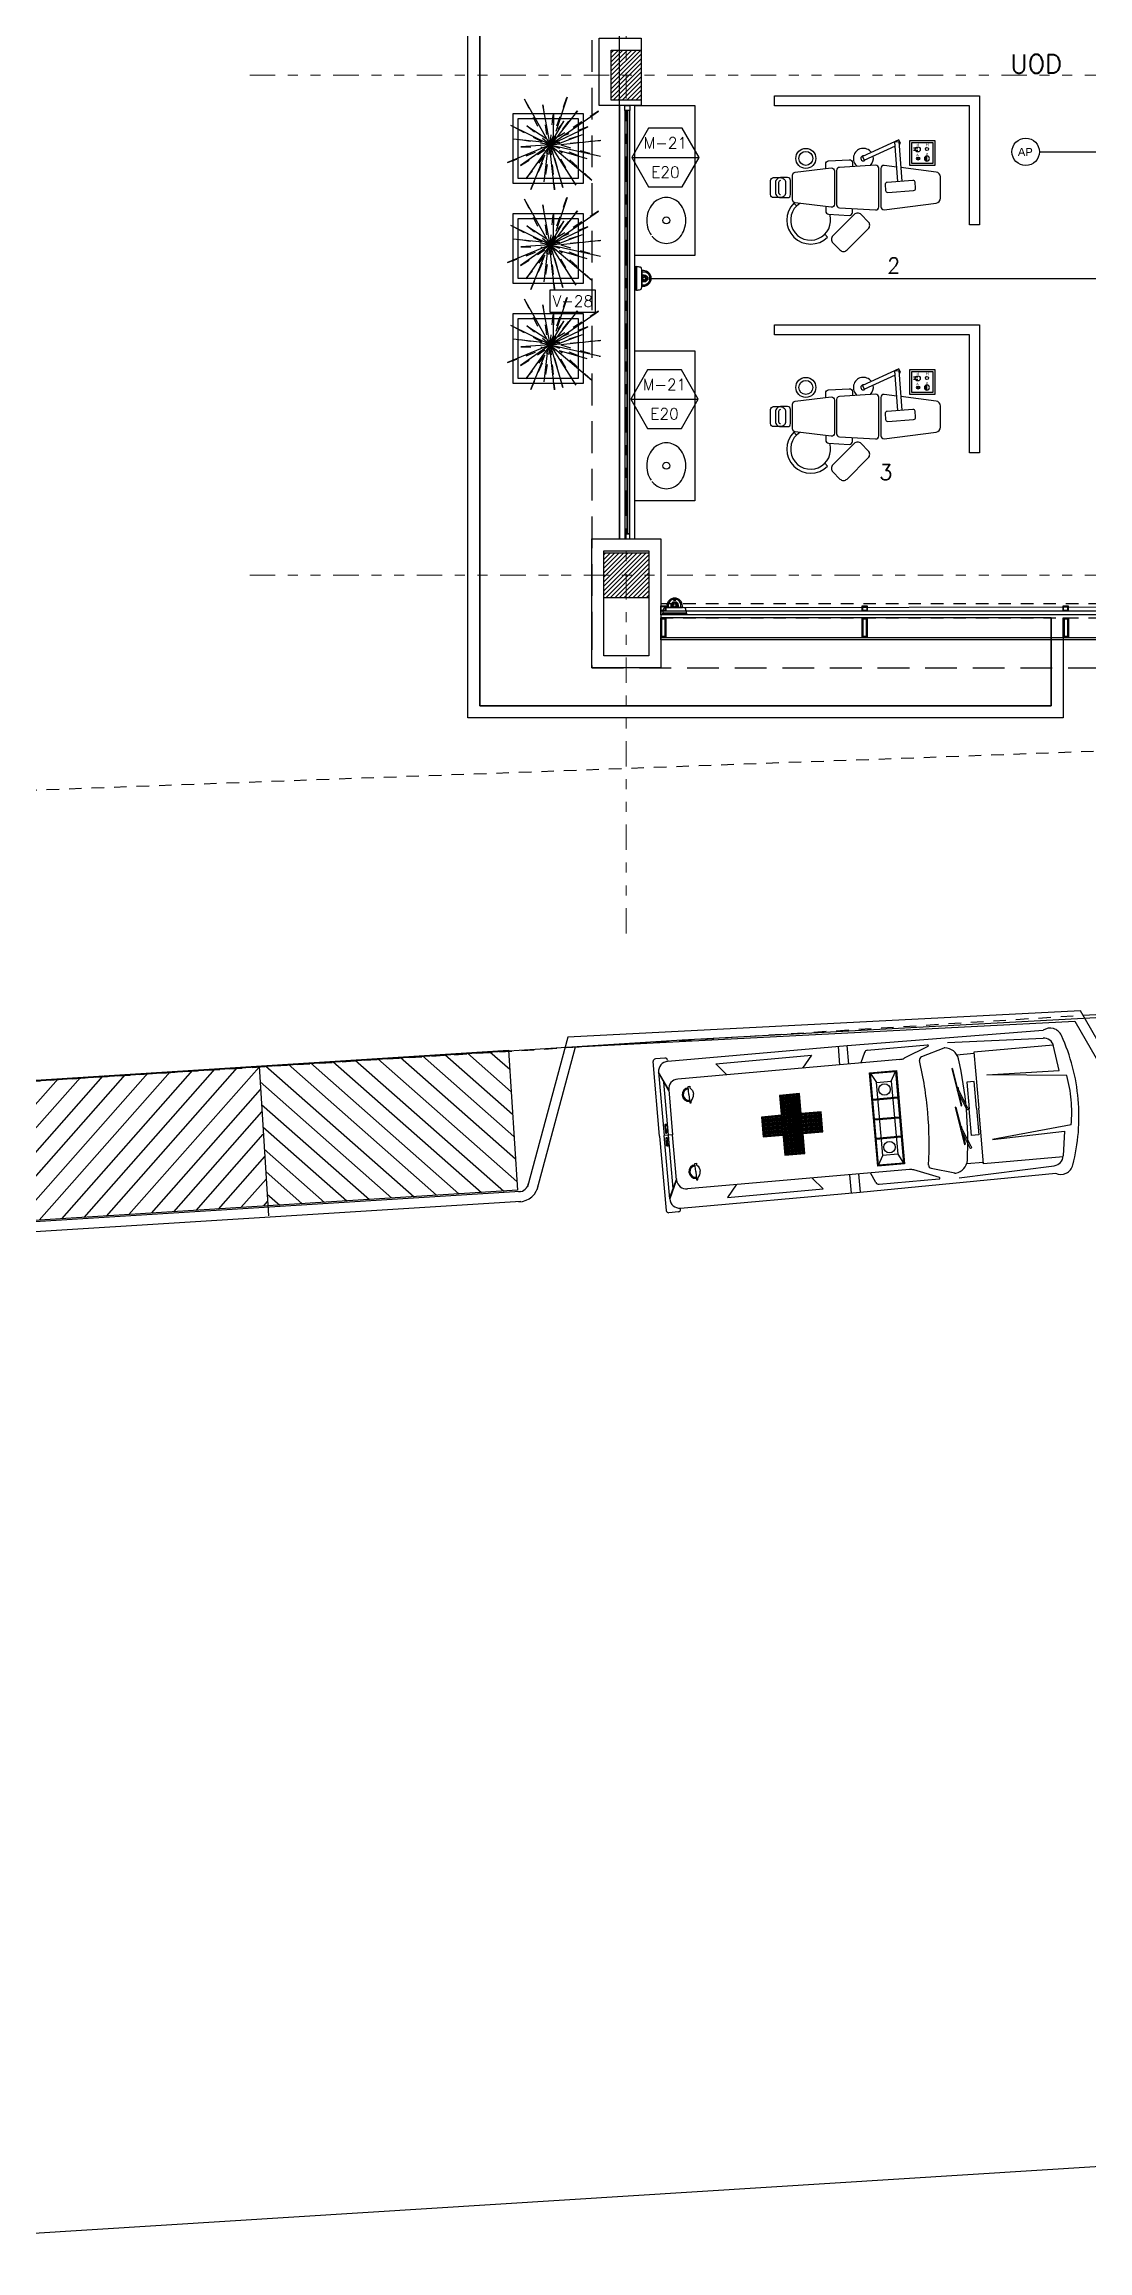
# Model space of a CAD drawing. Header units: millimetres. Extents: x 2056 to 4470, y 1400 to 3101.
# Drawn here: x 2227.92 to 2238.36, y 1501.06 to 1523.13 of the extents above; entities that cross this region are included whole.
import ezdxf
from ezdxf.enums import TextEntityAlignment as Align

# ---------------------------------------------------------------- set-up
doc = ezdxf.new("R2010")
doc.units = ezdxf.units.MM
for name, pattern in [('DIVIDE', [31.75, 12.7, -6.35, 0, -6.35, 0, -6.35]), ('DOT', [0.25, 0, -0.25]), ('HIDDEN', [9.525, 6.35, -3.175]), ('HIDDEN2', [0.1875, 0.125, -0.0625])]:
    doc.linetypes.add(name, pattern=pattern)
for name, color, linetype in [('0-PROYECCION', 8, 'HIDDEN2'), ('A-252', 252, 'Continuous'), ('A-253', 253, 'Continuous'), ('A-ANNO-DIMS-GRID', 195, 'Continuous'), ('A-ANNO-FURN', 124, 'Continuous'), ('A-ANNO-GLAZ', 124, 'Continuous'), ('A-ANNO-TEXT', 190, 'Continuous'), ('A-COLS', 6, 'Continuous'), ('A-COLS-HTCH', 8, 'Continuous'), ('A-FLOR', 8, 'Continuous'), ('A-FURN', 252, 'Continuous'), ('A-GRID-COLS', 75, 'DIVIDE'), ('A-HTCH', 35, 'Continuous'), ('A-LDSP-TURF', 75, 'Continuous'), ('A-PROY', 15, 'HIDDEN'), ('A-WALL-SILL', 205, 'Continuous'), ('AreasTrabajo', 90, 'Continuous'), ('Cableado', 134, 'Continuous'), ('Camara', 11, 'Continuous')]:
    doc.layers.add(name, color=color, linetype=linetype)
doc.layers.add('A-WALL', color=16, linetype='Continuous', lineweight=30)
doc.styles.add('NUEVO', font='SIMPLEX')
doc.styles.add('ROMANS', font='romans')
doc.styles.get("Standard").update_dxf_attribs({"font": 'arial.ttf'})

# ---------------------------------------------------------------- blocks, each defined once
blk = doc.blocks.new('odonto-p')
h = blk.add_hatch(color=256)
edge = h.paths.add_edge_path()
edge.add_arc((0.136, -0.29), 0.0254, 270, 450)
edge.add_line((0.136, -0.264), (0.136, -0.315))
for p, q in [((0.228, -0.371), (0.272, -0.371)), ((0.228, -0.393), (0.272, -0.393)), ((0.414, -0.434), (0.4, -0.441))]:
    blk.add_line(p, q)
for points in [[(0.723, 0.412, 0.414214), (0.723, 0.341), (0.794, 0.27, 0.414214), (0.864, 0.27), (1.077, 0.482, 0.414214), (1.077, 0.553), (1.006, 0.624, 0.414214), (0.935, 0.624)], [(1.04, -0.172), (1.04, 0.172, 0.397363), (1.012, 0.202), (0.65, 0.223, 0.431267), (0.618, 0.193), (0.618, -0.193, 0.431267), (0.65, -0.223), (1.012, -0.202, 0.397363)], [(0.554, -0.031), (0.549, 0.029, 0.414214), (0.528, 0.048), (0.269, 0.028, 0.414214), (0.25, 0.007), (0.255, -0.053, 0.414214), (0.276, -0.072), (0.535, -0.052, 0.414214)], [(1.454, -0.153), (1.094, -0.196, -0.44936), (1.06, -0.166), (1.06, 0.166, -0.44936), (1.094, 0.196), (1.454, 0.153, -0.379919), (1.48, 0.123), (1.48, -0.123, -0.379919)], [(1.6, 0.1), (1.53, 0.1, 0.414214), (1.5, 0.07), (1.5, -0.07, 0.414214), (1.53, -0.1), (1.6, -0.1, 0.414214), (1.65, -0.05), (1.65, 0.05, 0.414214)], [(1.6, 0.1), (1.67, 0.1, -0.414214), (1.7, 0.07), (1.7, -0.07, -0.414214), (1.67, -0.1), (1.6, -0.1, -0.414214), (1.55, -0.05), (1.55, 0.05, -0.414214)], [(0.136, -0.315, 1), (0.136, -0.264)]]:
    blk.add_lwpolyline(points, format="xyb", close=True)
for points in [[(1.44, 0.184), (1.468, 0.156, 1), (1.129, 0.495), (1.157, 0.467)], [(0.437, -0.205), (0.565, -0.221, 0.451216), (0.598, -0.191), (0.598, 0.191, 0.451216), (0.565, 0.221), (0.044, 0.155, 0.378154), (0, 0.106), (0, -0.106, 0.378154), (0.044, -0.155), (0.396, -0.2)], [(1.148, 0.19), (1.148, 0.236, 0.397363), (1.12, 0.266), (0.913, 0.278, 0.431267), (0.882, 0.248), (0.882, 0.21)], [(1.6, -0.07, 0.414214), (1.62, -0.05), (1.62, 0.05, 0.414214), (1.6, 0.07, 0.414214)], [(1.148, -0.19), (1.148, -0.236, -0.397363), (1.12, -0.266), (0.913, -0.278, -0.431267), (0.882, -0.248), (0.882, -0.21)]]:
    blk.add_lwpolyline(points, format="xyb")
for points in [[(0.056, -0.22), (0.306, -0.22), (0.306, -0.47), (0.056, -0.47)], [(0.076, -0.24), (0.286, -0.24), (0.286, -0.45), (0.076, -0.45)], [(0.224, -0.275), (0.211, -0.297), (0.237, -0.297)]]:
    blk.add_lwpolyline(points, close=True)
for points in [[(0.426, -0.06), (0.456, -0.459), (0.416, -0.462), (0.386, -0.063)], [(0.4, -0.441), (0.417, -0.477), (0.78, -0.31), (0.764, -0.274), (0.452, -0.417)]]:
    blk.add_lwpolyline(points)
for centre, radius in [((1.347, -0.292), 0.1), ((0.136, -0.386), 0.015), ((0.228, -0.382), 0.0254), ((0.224, -0.29), 0.015), ((1.347, -0.292), 0.07)]:
    blk.add_circle(centre, radius)
for centre, radius, start, end in [((1.299, 0.326), 0.2, 303.264, 197.152), ((0.772, -0.292), 0.1, 134.245, 193.1331), ((0.772, -0.292), 0.1, 216.2071, 52.3867), ((0.136, -0.29), 0.0254, 90, 270), ((0.772, -0.292), 0.025, 257.8002, 151.54)]:
    blk.add_arc(centre, radius, start, end)
at = {"text_generation_flag": 4}
for s, p in [('S', (0.122, -0.318)), ('H', (0.12, -0.414)), ('A', (0.218, -0.311)), ('E', (0.216, -0.417))]:
    blk.add_text(s, height=0.028, rotation=360, dxfattribs=at).set_placement(p)
blk = doc.blocks.new('PAPIRO')
at = {"color": 0, "linetype": 'DOT', "ltscale": 0.005}
for p, q in [((-0.1238, 0.1714), (-0.0286, 0.0286)), ((0, 0), (-0.0191, 0.181)), ((0, 0.0381), (0.0381, 0.181)), ((0, 0), (-0.1238, 0.0952)), ((-0.0667, 0.1334), (-0.0299, 0.0414)), ((0, 0), (-0.0381, 0.1143)), ((0, 0), (0.0476, 0.1334)), ((0.1429, 0.0952), (0.019, 0.019)), ((0.1238, 0.1524), (0.0211, 0.0337)), ((0, 0), (-0.1715, 0.0572)), ((0, 0), (-0.1143, 0.0095)), ((-0.0857, 0.0476), (-0.0476, 0.019)), ((0, 0), (-0.0667, -0.0857)), ((0, 0), (-0.0191, -0.1334)), ((0, 0), (0.1619, 0.019)), ((0, 0), (0.1334, -0.0191)), ((0, 0), (0.1619, -0.0667)), ((0.1524, 0.0476), (0.019, 0.0095)), ((-0.1619, -0.0952), (-0.032, -0.0303)), ((-0.1429, -0.0286), (-0.0207, -0.0122)), ((-0.0095, -0.0286), (-0.0667, -0.1429)), ((0.0095, -0.1048), (0.0095, -0.0286)), ((0.0762, -0.1048), (0.019, -0.0191)), ((0.0667, -0.1524), (0.019, -0.0286)), ((0.0381, -0.0191), (0.1238, -0.0857))]:
    blk.add_line(p, q, dxfattribs=at)
at = {"color": 0, "ltscale": 0.005}
for p, q in [((0, 0), (-0.1238, 0.1714)), ((-0.0191, 0.181), (0, 0.0381)), ((0, 0), (0.0381, 0.181)), ((-0.1238, 0.0952), (-0.0095, 0.0095)), ((0, 0), (-0.0667, 0.1334)), ((-0.0381, 0.1143), (-0.0027, 0.0259)), ((0, 0), (0.1238, 0.1524)), ((0, 0), (0.1429, 0.0952)), ((0.0476, 0.1334), (0.0211, 0.0337)), ((-0.1715, 0.0572), (-0.0476, 0.019)), ((0, 0), (-0.1619, -0.0952)), ((0, 0), (-0.1429, -0.0286)), ((-0.1143, 0.0095), (-0.0286, 0.0095)), ((0, 0), (-0.0857, 0.0476)), ((0, 0), (-0.0667, -0.1429)), ((0, 0), (0.1524, 0.0476)), ((0, 0), (0.1238, -0.0857)), ((0, 0), (0.0762, -0.1048)), ((0, 0), (0.0095, -0.1048)), ((0, 0), (0.0667, -0.1524)), ((0.1619, 0.019), (0.019, 0)), ((-0.0667, -0.0857), (-0.0207, -0.0122)), ((-0.0191, -0.1334), (-0.0095, -0.0286)), ((0.1334, -0.0191), (0.0286, -0.0095)), ((0.1619, -0.0667), (0.0381, -0.0191))]:
    blk.add_line(p, q, dxfattribs=at)
blk = doc.blocks.new('#MUEBLE-#PLANO')
blk.add_line((-0.0045, 0), (0.0045, 0))
at = {"color": 8}
blk.add_lwpolyline([(-0.0045, 0), (-0.00225, -0.0039), (0.00225, -0.0039), (0.0045, 0), (0.00225, 0.0039), (-0.00225, 0.0039)], close=True, dxfattribs=at)
at = {"style": 'NUEVO', "flags": 4}
for tag, p in [('M', (0, 0.00195)), ('PLANO', (0, -0.00195))]:
    blk.add_attdef(tag, text='', height=0.0015, dxfattribs=at).set_placement(p, align=Align.MIDDLE)
blk = doc.blocks.new('PERSIANA PPAL')
for points, elevation in [([(-14.695, -0.195), (-14.695, 0), (-14.645, 0), (-14.645, -0.195)], -0.229), ([(-4.661, -0.195), (-4.661, 0), (-4.611, 0), (-4.611, -0.195)], -0.458), ([(-14.685, -0.185), (-14.685, -0.01), (-14.655, -0.01), (-14.655, -0.185)], -0.229), ([(-4.651, -0.185), (-4.651, -0.01), (-4.621, -0.01), (-4.621, -0.185)], -0.458)]:
    blk.add_lwpolyline(points, close=True, dxfattribs=dict(elevation=elevation))
for points in [[(-9.701, -0.195), (-9.701, 0), (-9.651, 0), (-9.651, -0.195)], [(-7.181, -0.195), (-7.181, 0), (-7.131, 0), (-7.131, -0.195)], [(-2.141, -0.195), (-2.141, 0), (-2.091, 0), (-2.091, -0.195)], [(-0.05, -0.195), (-0.05, 0), (0, 0), (0, -0.195)], [(-14.695, -0.22), (-14.695, -0.195), (0, -0.195), (0, -0.22)], [(-12.195, -0.195), (-12.195, 0), (-12.145, 0), (-12.145, -0.195)], [(-12.185, -0.185), (-12.185, -0.01), (-12.155, -0.01), (-12.155, -0.185)], [(-9.691, -0.185), (-9.691, -0.01), (-9.661, -0.01), (-9.661, -0.185)], [(-7.171, -0.185), (-7.171, -0.01), (-7.141, -0.01), (-7.141, -0.185)], [(-2.131, -0.185), (-2.131, -0.01), (-2.101, -0.01), (-2.101, -0.185)], [(-0.04, -0.185), (-0.04, -0.01), (-0.01, -0.01), (-0.01, -0.185)]]:
    blk.add_lwpolyline(points, close=True)
blk = doc.blocks.new('V')
blk.add_lwpolyline([(-0.003, -0.003), (-0.003, 0), (0.003, 0), (0.003, -0.003)], close=True)
at = {"style": 'NUEVO', "flags": 4}
blk.add_attdef('VEN', text='', height=0.0015, dxfattribs=at).set_placement((0, -0.0015), align=Align.MIDDLE)
blk = doc.blocks.new('AMBULANCIA')
h = blk.add_hatch()
h.set_pattern_fill('ANSI31', color=256, scale=0.1, angle=45, style=0)
h.set_pattern_definition([(270, (572.591538, -16.726503), (-0.0125, -9e-17), [])])
h.paths.add_polyline_path([(90.098, 88.053), (90.298, 88.053), (90.298, 87.853), (90.498, 87.853), (90.498, 88.053), (90.698, 88.053), (90.698, 88.253), (90.498, 88.253), (90.498, 88.453), (90.298, 88.453), (90.298, 88.253), (90.098, 88.253)])
at = {"linetype": 'Continuous'}
for p, q in [((89.188, 88.925), (89.093, 88.925)), ((89.068, 88.153), (89.068, 88.9)), ((89.113, 88.79), (89.113, 88.153)), ((89.213, 88.89), (91.015, 88.89)), ((91.527, 88.705), (89.298, 88.705)), ((89.689, 88.824), (90.651, 88.824)), ((89.789, 88.705), (89.689, 88.824)), ((90.651, 88.824), (90.551, 88.705)), ((90.926, 88.705), (90.926, 88.89)), ((91.015, 88.89), (92.98, 88.871)), ((91.016, 88.705), (91.016, 88.89)), ((91.182, 88.807), (91.136, 88.705)), ((91.211, 88.826), (91.815, 88.826)), ((91.818, 88.81), (91.571, 88.714)), ((91.974, 88.781), (91.744, 88.712)), ((92.015, 88.832), (92.972, 88.794)), ((92.27, 88.714), (92.27, 88.153)), ((93.068, 88.714), (92.27, 88.714)), ((93.104, 88.458), (93.07, 88.705)), ((89.198, 88.605), (89.198, 88.153)), ((92.27, 88.7), (92.1, 88.7)), ((92.176, 88.422), (92.176, 88.153)), ((92.248, 88.422), (92.176, 88.422)), ((92.248, 88.153), (92.248, 88.422)), ((92.379, 88.477), (93.104, 88.458)), ((93.175, 88.401), (92.379, 88.477)), ((89.068, 88.153), (89.068, 87.406)), ((89.198, 88.153), (89.113, 88.153)), ((89.113, 87.517), (89.113, 88.153)), ((89.198, 87.701), (89.198, 88.153)), ((92.176, 87.885), (92.176, 88.153)), ((92.248, 88.153), (92.248, 87.885)), ((92.27, 87.592), (92.27, 88.153)), ((92.248, 87.885), (92.176, 87.885)), ((93.175, 87.906), (92.379, 87.829)), ((92.379, 87.829), (93.104, 87.849)), ((93.104, 87.849), (93.07, 87.602)), ((91.527, 87.601), (89.298, 87.601)), ((89.789, 87.601), (89.689, 87.483)), ((90.651, 87.483), (90.551, 87.601)), ((90.926, 87.601), (90.926, 87.417)), ((91.016, 87.601), (91.016, 87.417)), ((91.182, 87.5), (91.136, 87.601)), ((92.27, 87.607), (92.1, 87.607)), ((89.188, 87.381), (89.093, 87.381)), ((89.213, 87.417), (91.015, 87.417)), ((89.689, 87.483), (90.651, 87.483)), ((91.015, 87.417), (92.98, 87.436)), ((91.211, 87.481), (91.815, 87.481)), ((91.818, 87.497), (91.571, 87.593)), ((91.974, 87.526), (91.744, 87.594)), ((92.015, 87.475), (92.972, 87.513)), ((93.068, 87.592), (92.27, 87.592))]:
    blk.add_line(p, q, dxfattribs=at)
for p, q in [((89.198, 88.605), (89.113, 88.79)), ((89.198, 88.595), (89.113, 88.78)), ((89.213, 88.9), (89.213, 88.89)), ((89.156, 88.153), (89.156, 88.687)), ((91.223, 88.59), (91.273, 88.497)), ((91.423, 88.497), (91.473, 88.59)), ((91.473, 88.332), (91.223, 88.332)), ((91.473, 88.322), (91.223, 88.322)), ((89.156, 87.619), (89.156, 88.153)), ((91.473, 88.132), (91.223, 88.132)), ((91.473, 88.122), (91.223, 88.122)), ((91.473, 87.939), (91.223, 87.939)), ((91.473, 87.929), (91.223, 87.929)), ((89.198, 87.711), (89.113, 87.527)), ((89.198, 87.701), (89.113, 87.517)), ((91.223, 87.671), (91.273, 87.764)), ((91.423, 87.764), (91.473, 87.671)), ((89.213, 87.406), (89.213, 87.417))]:
    blk.add_line(p, q)
for points in [[(89.396, 88.54), (89.396, 88.622), (89.411, 88.622), (89.411, 88.606, -0.219494), (89.441, 88.54, -572.771535)], [(89.396, 88.54), (89.396, 88.457), (89.411, 88.457), (89.411, 88.474, 0.219494), (89.441, 88.54, 572.771535)], [(92.16, 88.166), (92.084, 88.354), (92.086, 88.371), (92.079, 88.373), (92.075, 88.363), (92.071, 88.348), (92.148, 88.153, 1.523311), (92.16, 88.166, -1.237643)], [(89.396, 87.767), (89.396, 87.849), (89.411, 87.849), (89.411, 87.832, -0.219494), (89.441, 87.767, -572.771535)], [(92.16, 87.777), (92.084, 87.965), (92.086, 87.982), (92.079, 87.985), (92.075, 87.974), (92.071, 87.959), (92.148, 87.765, 1.523311), (92.16, 87.777, -1.237643)], [(89.396, 87.767), (89.396, 87.684), (89.411, 87.684), (89.411, 87.701, 0.219494), (89.441, 87.767, 572.771535)]]:
    blk.add_lwpolyline(points, format="xyb")
for points in [[(91.213, 88.6), (91.213, 88.6), (91.483, 88.6), (91.483, 88.6), (91.483, 87.661), (91.213, 87.661)], [(91.223, 88.59), (91.223, 88.59), (91.473, 88.59), (91.473, 88.59), (91.473, 87.671), (91.223, 87.671)], [(91.273, 88.497), (91.273, 88.497), (91.423, 88.497), (91.423, 88.497), (91.423, 87.764), (91.273, 87.764)], [(90.298, 87.853), (90.498, 87.853), (90.498, 88.053), (90.698, 88.053), (90.698, 88.253), (90.498, 88.253), (90.498, 88.453), (90.298, 88.453), (90.298, 88.253), (90.098, 88.253), (90.098, 88.053), (90.298, 88.053)]]:
    blk.add_lwpolyline(points, close=True)
for points in [[(92.078, 88.37), (92.045, 88.564), (92.036, 88.571), (92.096, 88.188), (92.106, 88.197), (92.09, 88.299)], [(92.078, 87.981), (92.045, 88.175), (92.036, 88.182), (92.096, 87.799), (92.106, 87.809), (92.09, 87.91)]]:
    blk.add_lwpolyline(points)
for points in [[(89.139, 88.208), (89.148, 88.208), (89.148, 88.181), (89.142, 88.181), (89.142, 88.202), (89.139, 88.202), (89.139, 88.205), (89.139, 88.249), (89.139, 88.252), (89.147, 88.252), (89.147, 88.257, 0.414214), (89.142, 88.262), (89.134, 88.262, 0.433706), (89.13, 88.243), (89.13, 88.244), (89.13, 88.18, 0.414214), (89.135, 88.175), (89.139, 88.175), (89.142, 88.181)], [(89.139, 88.098), (89.148, 88.098), (89.148, 88.126), (89.142, 88.126), (89.142, 88.105), (89.139, 88.105), (89.139, 88.102), (89.139, 88.058), (89.139, 88.055), (89.147, 88.055), (89.147, 88.05, -0.414214), (89.142, 88.045), (89.134, 88.045, -0.433706), (89.13, 88.064), (89.13, 88.062), (89.13, 88.126, -0.414214), (89.135, 88.131), (89.139, 88.131), (89.142, 88.126)]]:
    blk.add_lwpolyline(points, format="xyb", dxfattribs=at)
for centre in [(91.348, 88.42), (91.348, 87.841)]:
    blk.add_circle(centre, 0.0574)
for centre, radius, start, end in [((89.093, 88.9), 0.025, 90, 180), ((89.213, 88.79), 0.1, 90, 180), ((89.298, 88.605), 0.1, 90, 180), ((91.211, 88.794), 0.0318, 90, 155.7345), ((91.527, 88.825), 0.119, 270, 291.2907), ((91.753, 88.682), 0.0318, 106.5243, 188.0963), ((91.815, 88.818), 0.00819, 291.2907, 90), ((91.983, 88.75), 0.0318, 84.6877, 106.5243), ((91.973, 88.642), 0.14, 7.996, 84.6877), ((92.968, 88.691), 0.103, 7.9182, 87.73), ((93.04, 88.762), 0.125, 19.2533, 118.9117), ((91.299, 88.153), 1.97, 0, 19.2533), ((88.037, 88.153), 3.722, 0, 8.0963), ((88.491, 88.153), 3.656, 0, 7.996), ((91.881, 88.153), 1.318, 0, 10.8313), ((88.037, 88.153), 3.722, 351.9037, 0), ((88.491, 88.153), 3.656, 352.004, 0), ((91.299, 88.153), 1.97, 340.7467, 0), ((91.881, 88.153), 1.318, 349.1687, 0), ((89.298, 87.701), 0.1, 180, 270), ((91.527, 87.482), 0.119, 68.7093, 90), ((91.753, 87.625), 0.0318, 171.9037, 253.4757), ((91.973, 87.664), 0.14, 275.3124, 352.004), ((92.968, 87.616), 0.103, 272.27, 352.0818), ((89.093, 87.406), 0.025, 180, 269.9999), ((89.213, 87.517), 0.1, 180, 270), ((91.211, 87.513), 0.0318, 204.2655, 270), ((91.815, 87.489), 0.00819, 270, 68.7093), ((91.983, 87.557), 0.0318, 253.4757, 275.3124), ((93.04, 87.545), 0.125, 241.0883, 340.7467)]:
    blk.add_arc(centre, radius, start, end, dxfattribs=at)
for centre, radius, start, end in [((89.188, 88.9), 0.025, 0, 90), ((89.396, 88.54), 0.0675, 90, 270), ((89.396, 88.54), 0.0575, 90, 270), ((89.396, 87.767), 0.0675, 90, 270), ((89.396, 87.767), 0.0575, 90, 270), ((89.188, 87.406), 0.025, 269.9999, 0)]:
    blk.add_arc(centre, radius, start, end)
blk = doc.blocks.new('lote')
at = {"layer": 'A-FLOR'}
h = blk.add_hatch(dxfattribs=at)
h.set_pattern_fill('ANSI31', color=256, scale=0.05, angle=-0.05, style=0)
h.set_pattern_definition([(318.545, (7.33889, 11.98949), (0.105097, 0.11898), [])])
h.paths.add_polyline_path([(7.606, 10.599), (7.519, 11.996), (5.024, 11.842), (5.111, 10.444)])
h = blk.add_hatch(dxfattribs=at)
h.set_pattern_fill('ANSI31', color=256, scale=0.05, angle=89.95, style=0)
h.set_pattern_definition([(48.5453, (7.33889, 11.98949), (-0.11898, 0.105097), [])])
h.paths.add_polyline_path([(5.111, 10.444), (5.024, 11.842), (2.529, 11.687), (2.616, 10.29)])
at = {"layer": '0-PROYECCION'}
for points in [[(37.431, 15.842), (-0.829, 14.473)], [(37.644, 13.851), (-0.617, 11.481)]]:
    blk.add_lwpolyline(points, dxfattribs=at)
at = {"layer": 'A-252'}
blk.add_lwpolyline([(-0.375, 49.905), (7.108, 49.863), (10.408, 50.016), (15.054, 49.898), (25.409, 49.965), (28.021, 50.037), (33.37, 50.224), (33.837, 36.855), (33.651, 33.418), (33.389, 19.765), (33.242, 13.607), (28.462, 13.306), (24.689, 13.069), (16.727, 12.496), (9.254, 12.098), (2.53, 11.676)], dxfattribs=at)
at = {"layer": 'A-FLOR'}
for points in [[(14.031, 11.011), (13.237, 12.388), (8.112, 12.128), (7.707, 10.633)], [(7.804, 10.607), (8.189, 12.032), (13.181, 12.285), (13.944, 10.961)], [(7.519, 12.001), (7.606, 10.599), (2.616, 10.29), (2.529, 11.687), (7.519, 12.001)], [(5.024, 11.842), (5.117, 10.345)], [(7.635, 10.585), (-0.53, 10.084)], [(7.641, 10.485), (-0.524, 9.984)], [(38.261, 2.37), (0, 0)]]:
    blk.add_lwpolyline(points, dxfattribs=at)
for radius in [0.1, 0.2]:
    blk.add_arc((7.619, 10.684), radius, 270.7672, 352.284, dxfattribs=at)
at = {"rotation": 4.957981394105766}
blk.add_blockref('AMBULANCIA', (-72.087, -84.381), dxfattribs=at)
blk = doc.blocks.new('EJES 3P')
at = {"layer": 'A-COLS-HTCH'}
h = blk.add_hatch(dxfattribs=at)
h.set_pattern_fill('ANSI31', color=256, scale=0.01, style=0)
h.set_pattern_definition([(45, (-989185.245017, -1733111.405458), (-0.02245064030267, 0.02245064030267), [])])
h.paths.add_polyline_path([(-0.15, 8.831), (0.15, 8.831), (0.15, 8.331), (-0.15, 8.331)])
h = blk.add_hatch(dxfattribs=at)
h.set_pattern_fill('ANSI31', color=256, scale=0.01, style=0)
h.set_pattern_definition([(45, (-989048.443346, -1733142.360336), (-0.02245064030267, 0.02245064030267), [])])
h.paths.add_polyline_path([(-0.225, 3.806), (0.225, 3.806), (0.225, 3.356), (-0.225, 3.356)])
at = {"layer": 'A-COLS'}
blk.add_lwpolyline([(-0.15, 8.831), (0.15, 8.831), (0.15, 8.331), (-0.15, 8.331)], close=True, dxfattribs=at)
at = {"layer": 'A-COLS', "elevation": 0.229}
blk.add_lwpolyline([(-0.225, 3.806), (0.225, 3.806), (0.225, 3.356), (-0.225, 3.356)], close=True, dxfattribs=at)
at = {"layer": 'A-GRID-COLS', "lineweight": 9, "ltscale": 0.02}
blk.add_line((0, 0), (0, 37.056), dxfattribs=at)
for points in [[(-3.765, 8.581), (21.433, 8.581)], [(-3.765, 3.581), (21.433, 3.581)]]:
    blk.add_lwpolyline(points, dxfattribs=at)
blk = doc.blocks.new('Camara-B')
at = {"layer": 'Camara'}
for points in [[(-0.0297, 0.0145), (-0.0298, 0.016), (0.0293, 0.016), (0.0292, 0.0145)], [(0.0292, 0.0145), (0.0292, 0.0143), (-0.0297, 0.0143), (-0.0297, 0.0145)]]:
    blk.add_lwpolyline(points, close=True, dxfattribs=at)
for points in [[(-0.0297, 0.0139, 0.072126), (-0.0279, 0.0033, 0.171597), (-0.0271, 0.0023, 0.084432), (-0.022, 0.0001, 0.060784), (-0.0216, 0), (0.021, 0, 0.060784), (0.0215, 0.0001, 0.084432), (0.0266, 0.0023, 0.171597), (0.0274, 0.0033, 0.072126), (0.0292, 0.0139)], [(-0.0199, 0), (-0.0199, -0.0037, 1), (0.0194, -0.0037), (0.0194, 0)], [(-0.015, -0.011, 0.641525), (0.0145, -0.011), (0.0155, -0.0107), (0.0155, 0), (0.0087, 0), (0.0087, -0.0054, -1), (-0.0092, -0.0054), (-0.0092, 0), (-0.016, 0), (-0.016, -0.0107)], [(-0.0067, 0), (-0.0067, -0.0054, 1), (0.0062, -0.0054), (0.0062, 0), (0.0058, 0), (0.0058, -0.0054, -1), (-0.0063, -0.0054), (-0.0063, 0)], [(0.0029, -0.0006), (0.0029, -0.0008, -0.541232), (0.0027, -0.0009, 0.302819), (-0.0033, -0.0009, -0.541232), (-0.0034, -0.0008), (-0.0034, -0.0006, 3.288548)], [(0.0027, -0.0189, 1), (0.0027, -0.0184), (-0.0032, -0.0184, 1), (-0.0032, -0.0189)], [(0.0021, -0.0194, 1), (0.0021, -0.019), (-0.0026, -0.019, 1), (-0.0026, -0.0194)], [(0.0015, -0.02, 1), (0.0015, -0.0195), (-0.002, -0.0195, 1), (-0.002, -0.02)]]:
    blk.add_lwpolyline(points, format="xyb", close=True, dxfattribs=at)
blk.add_circle((-0.0003, -0.0055), 0.00358, dxfattribs=at)
blk = doc.blocks.new('AP')
at = {"layer": 'AreasTrabajo'}
blk.add_circle((0, 0), 0.137, dxfattribs=at)
at = {"layer": 'AreasTrabajo', "insert": (-0.078, 0.038, 0.229), "char_height": 0.08, "attachment_point": 1}
blk.add_mtext_dynamic_manual_height_columns('AP', width=0.14673, gutter_width=12.5, heights=[0], dxfattribs=at)

msp = doc.modelspace()

# ---------------------------------------------------------------- linework, layer by layer
at = {"layer": '0-PROYECCION', "elevation": 0.229}
for points in [[(2234.09, 1517.533), (2245.679, 1517.533)], [(2234.09, 1517.39), (2245.679, 1517.39)]]:
    msp.add_lwpolyline(points, dxfattribs=at)
at = {"layer": 'A-252'}
for points, elevation in [([(2234.09, 1517.39), (2234.14, 1517.39), (2234.14, 1517.195), (2234.09, 1517.195)], 0.687), ([(2238.112, 1517.17), (2234.09, 1517.17), (2234.09, 1517.195), (2238.112, 1517.195)], 0.229), ([(2234.1, 1517.38), (2234.13, 1517.38), (2234.13, 1517.205), (2234.1, 1517.205)], 0.687), ([(2236.104, 1517.39), (2236.154, 1517.39), (2236.154, 1517.195), (2236.104, 1517.195)], 0.687), ([(2236.114, 1517.38), (2236.144, 1517.38), (2236.144, 1517.205), (2236.114, 1517.205)], 0.687), ([(2238.112, 1517.39), (2238.162, 1517.39), (2238.162, 1517.195), (2238.112, 1517.195)], 0.229)]:
    msp.add_lwpolyline(points, close=True, dxfattribs=dict(at, elevation=elevation))
at = {"layer": 'A-ANNO-GLAZ', "ltscale": 1.5}
for points in [[(2233.729, 1522.465), (2233.729, 1522.515), (2233.779, 1522.515), (2233.779, 1522.465)], [(2233.729, 1522.465), (2233.729, 1518.23), (2233.779, 1518.23), (2233.779, 1522.465)], [(2234.09, 1517.46), (2245.679, 1517.46), (2245.679, 1517.42), (2234.09, 1517.42)], [(2238.112, 1517.51), (2238.162, 1517.51), (2238.162, 1517.46), (2238.112, 1517.46)], [(2238.117, 1517.505), (2238.157, 1517.505), (2238.157, 1517.465), (2238.117, 1517.465)]]:
    msp.add_lwpolyline(points, close=True, dxfattribs=at)
at = {"layer": 'A-ANNO-GLAZ', "elevation": 0}
for points in [[(2237.177, 1521.319), (2237.177, 1521.319), (2237.177, 1522.509), (2235.227, 1522.509), (2235.227, 1522.609), (2237.277, 1522.609), (2237.277, 1521.319), (2237.177, 1521.319)], [(2237.177, 1519.04), (2237.177, 1519.04), (2237.177, 1520.219), (2235.227, 1520.219), (2235.227, 1520.319), (2237.277, 1520.319), (2237.277, 1519.04), (2237.177, 1519.04)]]:
    msp.add_lwpolyline(points, dxfattribs=at)
at = {"layer": 'A-ANNO-GLAZ', "ltscale": 1.5}
msp.add_lwpolyline([(2233.749, 1522.465), (2233.749, 1518.23), (2233.759, 1518.23), (2233.759, 1522.465), (2233.749, 1522.465)], dxfattribs=at)
at = {"layer": 'A-ANNO-GLAZ'}
msp.add_lwpolyline([(2233.729, 1518.23), (2233.729, 1518.18), (2233.779, 1518.18), (2233.779, 1518.23)], close=True, dxfattribs=at)
at = {"layer": 'A-ANNO-GLAZ', "ltscale": 1.5, "elevation": 0.458}
for points in [[(2234.09, 1517.51), (2234.14, 1517.51), (2234.14, 1517.46), (2234.09, 1517.46)], [(2234.095, 1517.505), (2234.135, 1517.505), (2234.135, 1517.465), (2234.095, 1517.465)], [(2236.104, 1517.51), (2236.154, 1517.51), (2236.154, 1517.46), (2236.104, 1517.46)], [(2236.109, 1517.505), (2236.149, 1517.505), (2236.149, 1517.465), (2236.109, 1517.465)]]:
    msp.add_lwpolyline(points, close=True, dxfattribs=at)
at = {"layer": 'A-FURN'}
for points, elevation in [([(2234.431, 1522.515), (2234.431, 1521.015), (2233.831, 1521.015), (2233.831, 1522.515), (2234.431, 1522.515)], 0.013), ([(2234.431, 1520.062), (2234.431, 1518.562), (2233.831, 1518.562), (2233.831, 1520.062), (2234.431, 1520.062)], 0.59)]:
    msp.add_lwpolyline(points, dxfattribs=dict(at, elevation=elevation))
for points in [[(2232.614, 1522.433), (2233.314, 1522.433), (2233.314, 1521.733), (2232.614, 1521.733)], [(2232.664, 1522.383), (2233.264, 1522.383), (2233.264, 1521.783), (2232.664, 1521.783)], [(2232.614, 1521.433), (2233.314, 1521.433), (2233.314, 1520.733), (2232.614, 1520.733)], [(2232.664, 1521.383), (2233.264, 1521.383), (2233.264, 1520.783), (2232.664, 1520.783)], [(2232.614, 1520.433), (2233.314, 1520.433), (2233.314, 1519.733), (2232.614, 1519.733)], [(2232.664, 1520.383), (2233.264, 1520.383), (2233.264, 1519.783), (2232.664, 1519.783)]]:
    msp.add_lwpolyline(points, close=True, dxfattribs=at)
for points, elevation in [([(2234.002, 1521.208, 0.008036), (2234.007, 1521.202, 0.103647), (2234.072, 1521.152, 0.114105), (2234.145, 1521.135, 0.114105), (2234.218, 1521.152, 0.103647), (2234.283, 1521.202, 0.091631), (2234.325, 1521.275, 0.084633), (2234.34, 1521.365, 0.084633), (2234.325, 1521.455, 0.091631), (2234.283, 1521.528, 0.103647), (2234.218, 1521.578, 0.114105), (2234.145, 1521.595, 0.114105), (2234.072, 1521.578, 0.103647), (2234.007, 1521.528, 0.091631), (2233.965, 1521.455, 0.084633), (2233.95, 1521.365, 0.084633), (2233.965, 1521.275, 0.0664), (2233.993, 1521.221, 0.0664)], 0.012), ([(2234.002, 1518.755, 0.008036), (2234.007, 1518.749, 0.103647), (2234.072, 1518.699, 0.114105), (2234.145, 1518.682, 0.114105), (2234.218, 1518.699, 0.103647), (2234.283, 1518.749, 0.091631), (2234.325, 1518.822, 0.084633), (2234.34, 1518.912, 0.084633), (2234.325, 1519.002, 0.091631), (2234.283, 1519.075, 0.103647), (2234.218, 1519.125, 0.114105), (2234.145, 1519.142, 0.114105), (2234.072, 1519.125, 0.103647), (2234.007, 1519.075, 0.091631), (2233.965, 1519.002, 0.084633), (2233.95, 1518.912, 0.084633), (2233.965, 1518.822, 0.0664), (2233.993, 1518.768, 0.0664)], 0.59)]:
    msp.add_lwpolyline(points, format="xyb", dxfattribs=dict(at, elevation=elevation))
for centre in [(2234.145, 1521.365, 0.012), (2234.145, 1518.912, 0.59)]:
    msp.add_circle(centre, 0.0347, dxfattribs=at)
at = {"layer": 'A-HTCH', "elevation": 0.229}
msp.add_lwpolyline([(2233.677, 1530.538), (2233.677, 1543.169), (2232.28, 1543.169), (2232.28, 1516.51), (2237.992, 1516.51), (2237.992, 1517.39), (2234.09, 1517.39), (2234.09, 1516.89), (2233.4, 1516.89), (2233.4, 1518.18), (2233.677, 1518.18), (2233.677, 1530.538)], dxfattribs=at)
at = {"layer": 'A-PROY', "ltscale": 0.05}
msp.add_lwpolyline([(2233.4, 1543.169), (2233.4, 1517.39), (2233.4, 1516.89), (2252.81, 1516.89)], dxfattribs=at)
at = {"layer": 'A-WALL', "elevation": 0.229}
for points in [[(2233.475, 1523.186), (2233.895, 1523.186), (2233.895, 1522.515), (2233.475, 1522.515)], [(2233.52, 1518.06), (2233.97, 1518.06), (2233.97, 1517.01), (2233.52, 1517.01)]]:
    msp.add_lwpolyline(points, close=True, dxfattribs=at)
msp.add_lwpolyline([(2233.4, 1518.18), (2234.09, 1518.18), (2234.09, 1516.89), (2233.4, 1516.89), (2233.4, 1518.18)], dxfattribs=at)
at = {"layer": 'A-WALL-SILL'}
for points, elevation in [([(2238.112, 1517.39), (2238.112, 1516.39), (2232.16, 1516.39), (2232.16, 1543.169)], 0.229), ([(2237.992, 1517.39), (2237.992, 1516.51), (2232.28, 1516.51), (2232.28, 1543.169)], 0.229), ([(2233.677, 1522.515), (2233.677, 1518.18), (2233.831, 1518.18), (2233.831, 1522.515)], 0.013)]:
    msp.add_lwpolyline(points, dxfattribs=dict(at, elevation=elevation))
at = {"layer": 'Cableado', "lineweight": 30}
for p, q in [((2237.875, 1522.051), (2240.699, 1522.054)), ((2233.995, 1520.785), (2240.701, 1520.785)), ((2234.315, 1517.495), (2240.704, 1517.501))]:
    msp.add_line(p, q, dxfattribs=at)

# ---------------------------------------------------------------- block references
at = {"layer": 'A-252'}
msp.add_blockref('PERSIANA PPAL', (2252.81, 1517.39, 0.229), dxfattribs=at)
at = {"layer": 'A-253', "rotation": 0.05004741709467889}
msp.add_blockref('lote', (2225.059, 1501.062), dxfattribs=at)
at = {"layer": 'A-ANNO-DIMS-GRID'}
msp.add_blockref('EJES 3P', (2233.745, 1514.235), dxfattribs=at)
at = {"layer": 'A-ANNO-FURN', "xscale": 75, "yscale": 75, "zscale": 75}
for p in [(2234.136, 1521.993, 0.013), (2234.127, 1519.577, 0.59)]:
    msp.add_blockref('#MUEBLE-#PLANO', p, dxfattribs=at).add_auto_attribs({'M': 'M-21', 'PLANO': 'E20'})
at = {"layer": 'A-ANNO-GLAZ'}
ref = msp.add_blockref('V', (2233.21, 1520.669), dxfattribs=dict(at, xscale=75, yscale=75, zscale=75))
ref.add_attrib('VEN', 'V-28', dxfattribs={"layer": '0', "color": 0, "height": 0.1125, "style": 'NUEVO', "flags": 4}).set_placement((2233.21, 1520.557), align=Align.MIDDLE)
at = {"layer": 'A-FURN', "rotation": 180}
for p in [(2236.887, 1521.693, 0.59), (2236.887, 1519.403, 0.59)]:
    msp.add_blockref('odonto-p', p, dxfattribs=at)
at = {"layer": 'A-LDSP-TURF', "xscale": 2.783526462490295, "yscale": 2.783526462735608, "zscale": 1.670115877575354, "rotation": 268.9411104193257}
for p in [(2232.984, 1522.121), (2232.984, 1521.121), (2232.984, 1520.121)]:
    msp.add_blockref('PAPIRO', p, dxfattribs=at)
at = {"layer": 'Cableado', "lineweight": 30}
msp.add_blockref('AP', (2237.738, 1522.051), dxfattribs=at)
at = {"layer": 'Camara', "xscale": 4, "yscale": 4, "zscale": 4}
for p, rotation in [((2233.901, 1520.786), 90.00005512639811), ((2234.227, 1517.495), 179.9998494666172)]:
    msp.add_blockref('Camara-B', p, dxfattribs=dict(at, rotation=rotation))

# ---------------------------------------------------------------- texts
at = {"layer": 'A-ANNO-TEXT', "style": 'ROMANS'}
msp.add_text('UOD', height=0.1849, dxfattribs=at).set_placement((2237.841, 1522.93), align=Align.MIDDLE)
for s, p in [('2', (2236.353, 1520.837, 1.195)), ('3', (2236.275, 1518.771, 1.146))]:
    msp.add_text(s, height=0.153, dxfattribs=at).set_placement(p)

doc.saveas('drawing.dxf')
